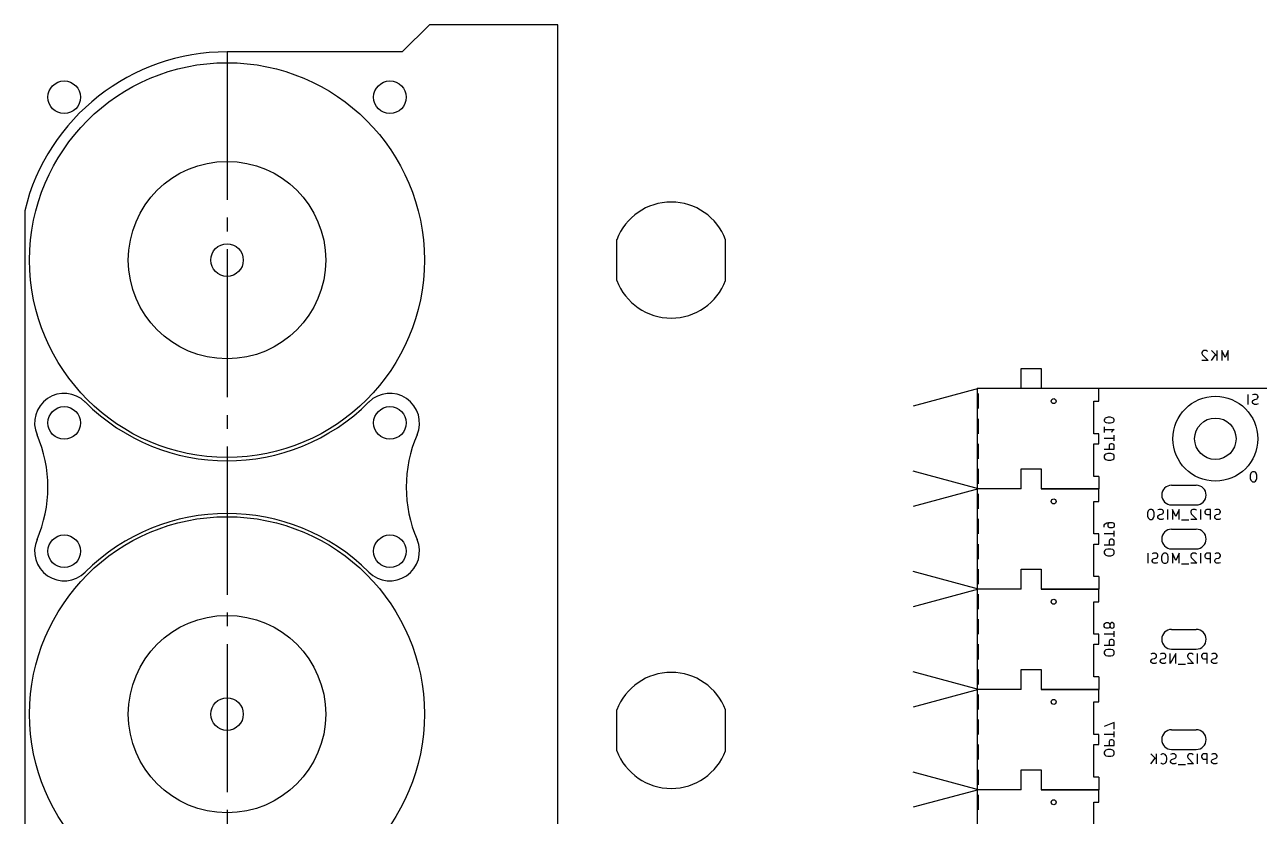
# Model space of a CAD drawing. Extents: x -21 to 324, y -93 to 158.
# Drawn here: x -20.5 to 104.6, y 12.6 to 92.9 of the extents above; entities that cross this region are included whole.
import ezdxf

# ---------------------------------------------------------------- set-up
doc = ezdxf.new("R2010")
doc.units = 0
doc.header["$LTSCALE"] = 10
doc.linetypes.add('TSCENTER', pattern=[2, 1.5, -0.18, 0.14, -0.18])
doc.layers.add('BLACK', color=7, linetype='CONTINUOUS')
doc.layers.add('Layer_1', color=7, linetype='CONTINUOUS')

msp = doc.modelspace()

# ---------------------------------------------------------------- linework, layer by layer
at = {"layer": 'BLACK', "color": 7, "linetype": 'CONTINUOUS'}
for p, q in [((98.82, 59.73), (98.77, 59.64)), ((98.77, 59.64), (98.77, 59.54)), ((98.77, 59.54), (98.82, 59.4)), ((99.39, 58.83), (98.77, 58.83)), ((98.87, 59.78), (98.82, 59.73)), ((98.82, 59.4), (99.39, 58.83)), ((98.96, 59.83), (98.87, 59.78)), ((99.2, 59.83), (98.96, 59.83)), ((99.3, 59.78), (99.2, 59.83)), ((99.34, 59.73), (99.3, 59.78)), ((99.73, 59.83), (100.3, 59.26)), ((99.73, 58.83), (100.15, 59.4)), ((100.3, 58.83), (100.3, 59.83)), ((101.11, 59.12), (100.77, 59.83)), ((100.77, 59.83), (100.77, 58.83)), ((101.44, 59.83), (101.11, 59.12)), ((101.44, 58.83), (101.44, 59.83)), ((80.44, 58.01), (82.48, 58.01)), ((80.44, 55.98), (80.44, 58.01)), ((82.48, 58.01), (82.48, 55.98)), ((76.13, 55.98), (69.52, 54.2)), ((146.48, 55.98), (76, 55.98)), ((76, 55.98), (76, -55.78)), ((80.44, 55.98), (76.13, 55.98)), ((76.13, 53.95), (76.13, 55.47)), ((88.32, 55.98), (82.48, 55.98)), ((88.32, 54.71), (88.32, 55.98)), ((103.46, 54.38), (103.46, 55.38)), ((104.03, 55.38), (103.88, 55.34)), ((104.27, 55.38), (104.03, 55.38)), ((104.36, 55.34), (104.27, 55.38)), ((104.41, 55.29), (104.36, 55.34)), ((104.46, 55.19), (104.41, 55.29)), ((104.41, 55), (104.46, 55.1)), ((104.46, 55.1), (104.46, 55.19)), ((87.81, 54.71), (88.32, 54.71)), ((87.81, 51.41), (87.81, 54.71)), ((103.88, 54.67), (103.93, 54.77)), ((103.88, 54.58), (103.88, 54.67)), ((103.93, 54.48), (103.88, 54.58)), ((103.93, 54.77), (103.98, 54.81)), ((103.98, 54.43), (103.93, 54.48)), ((103.98, 54.81), (104.08, 54.86)), ((104.08, 54.38), (103.98, 54.43)), ((104.08, 54.86), (104.27, 54.91)), ((104.31, 54.38), (104.08, 54.38)), ((104.27, 54.91), (104.36, 54.96)), ((104.46, 54.43), (104.31, 54.38)), ((104.36, 54.96), (104.41, 55)), ((76.13, 51.41), (76.13, 52.93)), ((88.93, 52.92), (88.88, 52.83)), ((88.88, 52.83), (88.88, 52.73)), ((88.88, 52.73), (88.93, 52.64)), ((88.98, 52.97), (88.93, 52.92)), ((88.93, 52.64), (88.98, 52.59)), ((89.07, 53.02), (88.98, 52.97)), ((88.98, 52.59), (89.07, 52.54)), ((89.26, 53.07), (89.07, 53.02)), ((89.07, 52.54), (89.26, 52.5)), ((89.5, 53.07), (89.26, 53.07)), ((89.69, 53.02), (89.5, 53.07)), ((89.5, 52.5), (89.69, 52.54)), ((89.79, 52.97), (89.69, 53.02)), ((89.69, 52.54), (89.79, 52.59)), ((89.83, 52.92), (89.79, 52.97)), ((89.79, 52.59), (89.83, 52.64)), ((89.88, 52.83), (89.83, 52.92)), ((89.83, 52.64), (89.88, 52.73)), ((89.88, 52.73), (89.88, 52.83)), ((88.32, 51.41), (87.81, 51.41)), ((88.32, 50.39), (88.32, 51.41)), ((88.88, 52.11), (88.88, 51.54)), ((88.88, 51.83), (89.88, 51.83)), ((89.26, 52.5), (89.5, 52.5)), ((89.64, 51.64), (89.6, 51.54)), ((89.74, 51.73), (89.64, 51.64)), ((89.88, 51.83), (89.74, 51.73)), ((76.13, 48.87), (76.13, 50.39)), ((87.81, 50.39), (88.32, 50.39)), ((87.81, 47.09), (87.81, 50.39)), ((88.88, 50.97), (89.88, 50.97)), ((89.41, 50.3), (89.36, 50.21)), ((89.36, 50.21), (89.36, 49.83)), ((89.45, 50.35), (89.41, 50.3)), ((89.55, 50.4), (89.45, 50.35)), ((89.69, 50.4), (89.55, 50.4)), ((89.79, 50.35), (89.69, 50.4)), ((89.83, 50.3), (89.79, 50.35)), ((89.88, 50.21), (89.83, 50.3)), ((89.88, 50.69), (89.88, 51.26)), ((89.88, 49.83), (89.88, 50.21)), ((88.88, 49.83), (89.88, 49.83)), ((88.93, 49.26), (88.88, 49.16)), ((88.88, 49.16), (88.88, 48.97)), ((88.88, 48.97), (88.93, 48.88)), ((89.02, 49.35), (88.93, 49.26)), ((88.93, 48.88), (89.02, 48.78)), ((89.22, 49.4), (89.02, 49.35)), ((89.55, 49.4), (89.22, 49.4)), ((89.74, 49.35), (89.55, 49.4)), ((89.83, 49.26), (89.74, 49.35)), ((89.74, 48.78), (89.83, 48.88)), ((89.88, 49.16), (89.83, 49.26)), ((89.83, 48.88), (89.88, 48.97)), ((89.88, 48.97), (89.88, 49.16)), ((76.13, 45.82), (69.52, 47.6)), ((76.13, 46.33), (76.13, 47.85)), ((80.44, 45.82), (80.44, 47.85)), ((80.44, 47.85), (82.48, 47.85)), ((80.44, 47.85), (82.48, 47.85)), ((80.44, 45.82), (80.44, 47.85)), ((82.48, 47.85), (82.48, 45.82)), ((82.48, 47.85), (82.48, 45.82)), ((89.02, 48.78), (89.22, 48.73)), ((89.22, 48.73), (89.55, 48.73)), ((89.55, 48.73), (89.74, 48.78)), ((103.9, 47.54), (103.81, 47.5)), ((104.09, 47.54), (103.9, 47.54)), ((104.19, 47.5), (104.09, 47.54)), ((88.32, 47.09), (87.81, 47.09)), ((88.32, 47.09), (88.32, 45.82)), ((103.71, 47.4), (103.66, 47.21)), ((103.66, 47.21), (103.66, 46.88)), ((103.66, 46.88), (103.71, 46.69)), ((103.81, 47.5), (103.71, 47.4)), ((103.71, 46.69), (103.81, 46.59)), ((103.81, 46.59), (103.9, 46.54)), ((103.9, 46.54), (104.09, 46.54)), ((104.09, 46.54), (104.19, 46.59)), ((104.28, 47.4), (104.19, 47.5)), ((104.19, 46.59), (104.28, 46.69)), ((104.33, 47.21), (104.28, 47.4)), ((104.28, 46.69), (104.33, 46.88)), ((104.33, 46.88), (104.33, 47.21)), ((76.13, 45.82), (69.52, 44.04)), ((80.44, 45.82), (76.13, 45.82)), ((80.44, 45.82), (76.13, 45.82)), ((76.13, 43.79), (76.13, 45.31)), ((82.48, 45.82), (88.32, 45.82)), ((88.32, 45.82), (82.48, 45.82)), ((88.32, 44.55), (88.32, 45.82)), ((95.7, 46.19), (98.2, 46.19)), ((87.81, 44.55), (88.32, 44.55)), ((87.81, 41.25), (87.81, 44.55)), ((95.7, 44.19), (98.2, 44.19)), ((76.13, 41.25), (76.13, 42.77)), ((93.31, 43.59), (93.26, 43.4)), ((93.26, 43.4), (93.26, 43.07)), ((93.26, 43.07), (93.31, 42.88)), ((93.41, 43.69), (93.31, 43.59)), ((93.31, 42.88), (93.41, 42.78)), ((93.5, 43.73), (93.41, 43.69)), ((93.41, 42.78), (93.5, 42.73)), ((93.69, 43.73), (93.5, 43.73)), ((93.5, 42.73), (93.69, 42.73)), ((93.79, 43.69), (93.69, 43.73)), ((93.69, 42.73), (93.79, 42.78)), ((93.88, 43.59), (93.79, 43.69)), ((93.79, 42.78), (93.88, 42.88)), ((93.93, 43.4), (93.88, 43.59)), ((93.88, 42.88), (93.93, 43.07)), ((93.93, 43.07), (93.93, 43.4)), ((94.45, 43.73), (94.31, 43.69)), ((94.31, 43.02), (94.36, 43.11)), ((94.31, 42.92), (94.31, 43.02)), ((94.36, 42.83), (94.31, 42.92)), ((94.36, 43.11), (94.41, 43.16)), ((94.41, 42.78), (94.36, 42.83)), ((94.41, 43.16), (94.5, 43.21)), ((94.5, 42.73), (94.41, 42.78)), ((94.69, 43.73), (94.45, 43.73)), ((94.5, 43.21), (94.69, 43.26)), ((94.74, 42.73), (94.5, 42.73)), ((94.79, 43.69), (94.69, 43.73)), ((94.69, 43.26), (94.79, 43.3)), ((94.88, 42.78), (94.74, 42.73)), ((94.84, 43.64), (94.79, 43.69)), ((94.79, 43.3), (94.84, 43.35)), ((94.88, 43.54), (94.84, 43.64)), ((94.84, 43.35), (94.88, 43.45)), ((94.88, 43.45), (94.88, 43.54)), ((95.31, 42.73), (95.31, 43.73)), ((96.12, 43.02), (95.79, 43.73)), ((95.79, 43.73), (95.79, 42.73)), ((96.45, 43.73), (96.12, 43.02)), ((96.45, 42.73), (96.45, 43.73)), ((97.45, 42.64), (96.69, 42.64)), ((97.69, 43.64), (97.65, 43.54)), ((97.65, 43.54), (97.65, 43.45)), ((97.65, 43.45), (97.69, 43.3)), ((98.26, 42.73), (97.65, 42.73)), ((97.74, 43.69), (97.69, 43.64)), ((97.69, 43.3), (98.26, 42.73)), ((97.84, 43.73), (97.74, 43.69)), ((98.07, 43.73), (97.84, 43.73)), ((98.17, 43.69), (98.07, 43.73)), ((98.22, 43.64), (98.17, 43.69)), ((98.65, 42.73), (98.65, 43.73)), ((99.12, 43.64), (99.07, 43.54)), ((99.07, 43.54), (99.07, 43.4)), ((99.07, 43.4), (99.12, 43.3)), ((99.17, 43.69), (99.12, 43.64)), ((99.12, 43.3), (99.17, 43.26)), ((99.26, 43.73), (99.17, 43.69)), ((99.17, 43.26), (99.26, 43.21)), ((99.65, 43.73), (99.26, 43.73)), ((99.26, 43.21), (99.65, 43.21)), ((99.65, 42.73), (99.65, 43.73)), ((100.22, 43.73), (100.07, 43.69)), ((100.07, 43.02), (100.12, 43.11)), ((100.07, 42.92), (100.07, 43.02)), ((100.12, 42.83), (100.07, 42.92)), ((100.12, 43.11), (100.17, 43.16)), ((100.17, 42.78), (100.12, 42.83)), ((100.17, 43.16), (100.26, 43.21)), ((100.26, 42.73), (100.17, 42.78)), ((100.45, 43.73), (100.22, 43.73)), ((100.26, 43.21), (100.45, 43.26)), ((100.5, 42.73), (100.26, 42.73)), ((100.55, 43.69), (100.45, 43.73)), ((100.45, 43.26), (100.55, 43.3)), ((100.65, 42.78), (100.5, 42.73)), ((100.6, 43.64), (100.55, 43.69)), ((100.55, 43.3), (100.6, 43.35)), ((100.65, 43.54), (100.6, 43.64)), ((100.6, 43.35), (100.65, 43.45)), ((100.65, 43.45), (100.65, 43.54)), ((88.88, 42.14), (88.93, 42.24)), ((88.88, 41.95), (88.88, 42.14)), ((88.88, 41.29), (89.88, 41.29)), ((88.93, 42.24), (88.98, 42.29)), ((88.98, 42.29), (89.12, 42.38)), ((89.12, 42.38), (89.31, 42.43)), ((89.26, 42.24), (89.31, 42.34)), ((89.26, 42.05), (89.26, 42.24)), ((89.31, 41.95), (89.26, 42.05)), ((89.31, 42.43), (89.69, 42.43)), ((89.31, 42.34), (89.36, 42.38)), ((89.36, 41.91), (89.31, 41.95)), ((89.36, 42.38), (89.45, 42.43)), ((89.45, 41.86), (89.36, 41.91)), ((89.69, 41.86), (89.45, 41.86)), ((89.69, 42.43), (89.79, 42.38)), ((89.79, 41.91), (89.69, 41.86)), ((89.79, 42.38), (89.83, 42.34)), ((89.83, 41.95), (89.79, 41.91)), ((89.83, 42.34), (89.88, 42.24)), ((89.88, 42.05), (89.83, 41.95)), ((89.88, 42.24), (89.88, 42.05)), ((89.88, 41), (89.88, 41.57)), ((95.7, 41.74), (98.2, 41.74)), ((76.13, 38.71), (76.13, 40.23)), ((88.32, 41.25), (87.81, 41.25)), ((87.81, 40.23), (88.32, 40.23)), ((87.81, 36.93), (87.81, 40.23)), ((88.32, 40.23), (88.32, 41.25)), ((88.88, 40.14), (89.88, 40.14)), ((89.41, 40.62), (89.36, 40.53)), ((89.36, 40.53), (89.36, 40.14)), ((89.45, 40.67), (89.41, 40.62)), ((89.55, 40.72), (89.45, 40.67)), ((89.69, 40.72), (89.55, 40.72)), ((89.79, 40.67), (89.69, 40.72)), ((89.83, 40.62), (89.79, 40.67)), ((89.88, 40.53), (89.83, 40.62)), ((89.88, 40.14), (89.88, 40.53)), ((88.93, 39.57), (88.88, 39.48)), ((88.88, 39.48), (88.88, 39.29)), ((88.88, 39.29), (88.93, 39.19)), ((89.02, 39.67), (88.93, 39.57)), ((88.93, 39.19), (89.02, 39.1)), ((89.22, 39.72), (89.02, 39.67)), ((89.02, 39.1), (89.22, 39.05)), ((89.55, 39.72), (89.22, 39.72)), ((89.22, 39.05), (89.55, 39.05)), ((89.74, 39.67), (89.55, 39.72)), ((89.55, 39.05), (89.74, 39.1)), ((89.83, 39.57), (89.74, 39.67)), ((89.74, 39.1), (89.83, 39.19)), ((89.88, 39.48), (89.83, 39.57)), ((89.83, 39.19), (89.88, 39.29)), ((89.88, 39.29), (89.88, 39.48)), ((93.31, 38.29), (93.31, 39.29)), ((93.88, 39.29), (93.74, 39.24)), ((94.12, 39.29), (93.88, 39.29)), ((93.93, 38.76), (94.12, 38.81)), ((94.22, 39.24), (94.12, 39.29)), ((94.12, 38.81), (94.22, 38.86)), ((94.26, 39.19), (94.22, 39.24)), ((94.22, 38.86), (94.26, 38.91)), ((94.31, 39.1), (94.26, 39.19)), ((94.26, 38.91), (94.31, 39)), ((94.31, 39), (94.31, 39.1)), ((94.74, 39.14), (94.69, 38.95)), ((94.69, 38.95), (94.69, 38.62)), ((94.84, 39.24), (94.74, 39.14)), ((94.93, 39.29), (94.84, 39.24)), ((95.12, 39.29), (94.93, 39.29)), ((95.22, 39.24), (95.12, 39.29)), ((95.31, 39.14), (95.22, 39.24)), ((95.36, 38.95), (95.31, 39.14)), ((95.36, 38.62), (95.36, 38.95)), ((95.7, 39.74), (98.2, 39.74)), ((96.12, 38.57), (95.79, 39.29)), ((95.79, 39.29), (95.79, 38.29)), ((96.45, 39.29), (96.12, 38.57)), ((96.45, 38.29), (96.45, 39.29)), ((97.69, 39.19), (97.65, 39.1)), ((97.65, 39.1), (97.65, 39)), ((97.65, 39), (97.69, 38.86)), ((97.74, 39.24), (97.69, 39.19)), ((97.69, 38.86), (98.26, 38.29)), ((97.84, 39.29), (97.74, 39.24)), ((98.07, 39.29), (97.84, 39.29)), ((98.17, 39.24), (98.07, 39.29)), ((98.22, 39.19), (98.17, 39.24)), ((98.65, 38.29), (98.65, 39.29)), ((99.12, 39.19), (99.07, 39.1)), ((99.07, 39.1), (99.07, 38.95)), ((99.07, 38.95), (99.12, 38.86)), ((99.17, 39.24), (99.12, 39.19)), ((99.12, 38.86), (99.17, 38.81)), ((99.26, 39.29), (99.17, 39.24)), ((99.17, 38.81), (99.26, 38.76)), ((99.65, 39.29), (99.26, 39.29)), ((99.65, 38.29), (99.65, 39.29)), ((100.22, 39.29), (100.07, 39.24)), ((100.45, 39.29), (100.22, 39.29)), ((100.26, 38.76), (100.45, 38.81)), ((100.55, 39.24), (100.45, 39.29)), ((100.45, 38.81), (100.55, 38.86)), ((100.6, 39.19), (100.55, 39.24)), ((100.55, 38.86), (100.6, 38.91)), ((100.65, 39.1), (100.6, 39.19)), ((100.6, 38.91), (100.65, 39)), ((100.65, 39), (100.65, 39.1)), ((76.13, 36.17), (76.13, 37.69)), ((80.44, 37.69), (82.48, 37.69)), ((80.44, 35.66), (80.44, 37.69)), ((80.44, 35.66), (80.44, 37.69)), ((80.44, 37.69), (82.48, 37.69)), ((82.48, 37.69), (82.48, 35.66)), ((82.48, 37.69), (82.48, 35.66)), ((93.74, 38.57), (93.79, 38.67)), ((93.74, 38.48), (93.74, 38.57)), ((93.79, 38.38), (93.74, 38.48)), ((93.79, 38.67), (93.84, 38.72)), ((93.84, 38.34), (93.79, 38.38)), ((93.84, 38.72), (93.93, 38.76)), ((93.93, 38.29), (93.84, 38.34)), ((94.17, 38.29), (93.93, 38.29)), ((94.31, 38.34), (94.17, 38.29)), ((94.69, 38.62), (94.74, 38.43)), ((94.74, 38.43), (94.84, 38.34)), ((94.84, 38.34), (94.93, 38.29)), ((94.93, 38.29), (95.12, 38.29)), ((95.12, 38.29), (95.22, 38.34)), ((95.22, 38.34), (95.31, 38.43)), ((95.31, 38.43), (95.36, 38.62)), ((97.45, 38.19), (96.69, 38.19)), ((98.26, 38.29), (97.65, 38.29)), ((99.26, 38.76), (99.65, 38.76)), ((100.07, 38.57), (100.12, 38.67)), ((100.07, 38.48), (100.07, 38.57)), ((100.12, 38.38), (100.07, 38.48)), ((100.12, 38.67), (100.17, 38.72)), ((100.17, 38.34), (100.12, 38.38)), ((100.17, 38.72), (100.26, 38.76)), ((100.26, 38.29), (100.17, 38.34)), ((100.5, 38.29), (100.26, 38.29)), ((100.65, 38.34), (100.5, 38.29)), ((76.13, 35.66), (69.52, 37.44)), ((88.32, 36.93), (87.81, 36.93)), ((88.32, 36.93), (88.32, 35.66)), ((76.13, 35.66), (69.52, 33.88)), ((80.44, 35.66), (76.13, 35.66)), ((80.44, 35.66), (76.13, 35.66)), ((76.13, 33.63), (76.13, 35.15)), ((88.32, 35.66), (82.48, 35.66)), ((82.48, 35.66), (88.32, 35.66)), ((88.32, 34.39), (88.32, 35.66)), ((87.81, 34.39), (88.32, 34.39)), ((87.81, 31.09), (87.81, 34.39)), ((76.13, 31.09), (76.13, 32.61)), ((88.88, 32.08), (88.93, 32.18)), ((88.88, 31.89), (88.88, 32.08)), ((88.93, 31.79), (88.88, 31.89)), ((88.93, 32.18), (88.98, 32.22)), ((88.98, 31.75), (88.93, 31.79)), ((88.98, 32.22), (89.07, 32.27)), ((89.07, 31.7), (88.98, 31.75)), ((89.07, 32.27), (89.26, 32.27)), ((89.26, 31.7), (89.07, 31.7)), ((89.26, 32.27), (89.36, 32.22)), ((89.36, 31.75), (89.26, 31.7)), ((89.36, 32.22), (89.41, 32.18)), ((89.41, 31.79), (89.36, 31.75)), ((89.41, 32.18), (89.45, 32.08)), ((89.45, 31.89), (89.41, 31.79)), ((89.5, 32.18), (89.45, 32.08)), ((89.45, 32.08), (89.45, 31.89)), ((89.45, 31.89), (89.5, 31.79)), ((89.55, 32.22), (89.5, 32.18)), ((89.5, 31.79), (89.55, 31.75)), ((89.64, 32.27), (89.55, 32.22)), ((89.55, 31.75), (89.64, 31.7)), ((89.69, 32.27), (89.64, 32.27)), ((89.64, 31.7), (89.69, 31.7)), ((89.79, 32.22), (89.69, 32.27)), ((89.69, 31.7), (89.79, 31.75)), ((89.83, 32.18), (89.79, 32.22)), ((89.79, 31.75), (89.83, 31.79)), ((89.88, 32.08), (89.83, 32.18)), ((89.83, 31.79), (89.88, 31.89)), ((89.88, 31.89), (89.88, 32.08)), ((89.88, 30.84), (89.88, 31.41)), ((95.7, 31.58), (98.2, 31.58)), ((76.13, 28.55), (76.13, 30.07)), ((88.32, 31.09), (87.81, 31.09)), ((87.81, 30.07), (88.32, 30.07)), ((87.81, 26.77), (87.81, 30.07)), ((88.32, 30.07), (88.32, 31.09)), ((88.88, 31.13), (89.88, 31.13)), ((89.41, 30.46), (89.36, 30.37)), ((89.36, 30.37), (89.36, 29.98)), ((89.45, 30.51), (89.41, 30.46)), ((89.55, 30.56), (89.45, 30.51)), ((89.69, 30.56), (89.55, 30.56)), ((89.79, 30.51), (89.69, 30.56)), ((89.83, 30.46), (89.79, 30.51)), ((89.88, 30.37), (89.83, 30.46)), ((89.88, 29.98), (89.88, 30.37)), ((88.88, 29.98), (89.88, 29.98)), ((88.93, 29.41), (88.88, 29.32)), ((88.88, 29.32), (88.88, 29.13)), ((88.88, 29.13), (88.93, 29.03)), ((89.02, 29.51), (88.93, 29.41)), ((88.93, 29.03), (89.02, 28.94)), ((89.22, 29.56), (89.02, 29.51)), ((89.02, 28.94), (89.22, 28.89)), ((89.55, 29.56), (89.22, 29.56)), ((89.22, 28.89), (89.55, 28.89)), ((89.74, 29.51), (89.55, 29.56)), ((89.55, 28.89), (89.74, 28.94)), ((89.83, 29.41), (89.74, 29.51)), ((89.74, 28.94), (89.83, 29.03)), ((89.88, 29.32), (89.83, 29.41)), ((89.83, 29.03), (89.88, 29.13)), ((89.88, 29.13), (89.88, 29.32)), ((93.74, 29.13), (93.6, 29.08)), ((93.98, 29.13), (93.74, 29.13)), ((94.07, 29.08), (93.98, 29.13)), ((94.12, 29.03), (94.07, 29.08)), ((94.17, 28.94), (94.12, 29.03)), ((94.12, 28.75), (94.17, 28.84)), ((94.17, 28.84), (94.17, 28.94)), ((94.69, 29.13), (94.55, 29.08)), ((94.93, 29.13), (94.69, 29.13)), ((95.03, 29.08), (94.93, 29.13)), ((95.07, 29.03), (95.03, 29.08)), ((95.12, 28.94), (95.07, 29.03)), ((95.07, 28.75), (95.12, 28.84)), ((95.12, 28.84), (95.12, 28.94)), ((96.12, 29.13), (95.55, 28.13)), ((95.55, 28.13), (95.55, 29.13)), ((95.7, 29.58), (98.2, 29.58)), ((96.12, 28.13), (96.12, 29.13)), ((97.36, 29.03), (97.31, 28.94)), ((97.31, 28.94), (97.31, 28.84)), ((97.31, 28.84), (97.36, 28.7)), ((97.41, 29.08), (97.36, 29.03)), ((97.5, 29.13), (97.41, 29.08)), ((97.74, 29.13), (97.5, 29.13)), ((97.84, 29.08), (97.74, 29.13)), ((97.88, 29.03), (97.84, 29.08)), ((98.31, 28.13), (98.31, 29.13)), ((98.79, 29.03), (98.74, 28.94)), ((98.74, 28.94), (98.74, 28.79)), ((98.74, 28.79), (98.79, 28.7)), ((98.84, 29.08), (98.79, 29.03)), ((98.93, 29.13), (98.84, 29.08)), ((99.31, 29.13), (98.93, 29.13)), ((99.31, 28.13), (99.31, 29.13)), ((99.88, 29.13), (99.74, 29.08)), ((100.12, 29.13), (99.88, 29.13)), ((100.22, 29.08), (100.12, 29.13)), ((100.26, 29.03), (100.22, 29.08)), ((100.31, 28.94), (100.26, 29.03)), ((100.26, 28.75), (100.31, 28.84)), ((100.31, 28.84), (100.31, 28.94)), ((76.13, 26.01), (76.13, 27.53)), ((80.44, 25.5), (80.44, 27.53)), ((80.44, 27.53), (82.48, 27.53)), ((80.44, 25.5), (80.44, 27.53)), ((80.44, 27.53), (82.48, 27.53)), ((82.48, 27.53), (82.48, 25.5)), ((82.48, 27.53), (82.48, 25.5)), ((93.6, 28.41), (93.65, 28.51)), ((93.6, 28.32), (93.6, 28.41)), ((93.65, 28.22), (93.6, 28.32)), ((93.65, 28.51), (93.69, 28.56)), ((93.69, 28.18), (93.65, 28.22)), ((93.69, 28.56), (93.79, 28.6)), ((93.79, 28.13), (93.69, 28.18)), ((93.79, 28.6), (93.98, 28.65)), ((94.03, 28.13), (93.79, 28.13)), ((93.98, 28.65), (94.07, 28.7)), ((94.17, 28.18), (94.03, 28.13)), ((94.07, 28.7), (94.12, 28.75)), ((94.55, 28.41), (94.6, 28.51)), ((94.55, 28.32), (94.55, 28.41)), ((94.6, 28.22), (94.55, 28.32)), ((94.6, 28.51), (94.65, 28.56)), ((94.65, 28.18), (94.6, 28.22)), ((94.65, 28.56), (94.74, 28.6)), ((94.74, 28.13), (94.65, 28.18)), ((94.74, 28.6), (94.93, 28.65)), ((94.98, 28.13), (94.74, 28.13)), ((94.93, 28.65), (95.03, 28.7)), ((95.12, 28.18), (94.98, 28.13)), ((95.03, 28.7), (95.07, 28.75)), ((97.12, 28.03), (96.36, 28.03)), ((97.93, 28.13), (97.31, 28.13)), ((97.36, 28.7), (97.93, 28.13)), ((98.79, 28.7), (98.84, 28.65)), ((98.84, 28.65), (98.93, 28.6)), ((98.93, 28.6), (99.31, 28.6)), ((99.74, 28.41), (99.79, 28.51)), ((99.74, 28.32), (99.74, 28.41)), ((99.79, 28.22), (99.74, 28.32)), ((99.79, 28.51), (99.84, 28.56)), ((99.84, 28.18), (99.79, 28.22)), ((99.84, 28.56), (99.93, 28.6)), ((99.93, 28.13), (99.84, 28.18)), ((99.93, 28.6), (100.12, 28.65)), ((100.17, 28.13), (99.93, 28.13)), ((100.12, 28.65), (100.22, 28.7)), ((100.31, 28.18), (100.17, 28.13)), ((100.22, 28.7), (100.26, 28.75)), ((76.13, 25.5), (69.52, 27.28)), ((88.32, 26.77), (87.81, 26.77)), ((88.32, 26.77), (88.32, 25.5)), ((76.13, 25.5), (69.52, 23.72)), ((80.44, 25.5), (76.13, 25.5)), ((80.44, 25.5), (76.13, 25.5)), ((88.32, 25.5), (82.48, 25.5)), ((82.48, 25.5), (88.32, 25.5)), ((88.32, 24.23), (88.32, 25.5)), ((76.13, 23.47), (76.13, 24.99)), ((87.81, 20.93), (87.81, 24.23)), ((87.81, 24.23), (88.32, 24.23)), ((76.13, 20.93), (76.13, 22.45)), ((89.88, 22.16), (88.88, 21.73)), ((89.88, 21.49), (89.88, 22.16)), ((95.7, 21.42), (98.2, 21.42)), ((88.32, 20.93), (87.81, 20.93)), ((88.32, 19.91), (88.32, 20.93)), ((88.88, 20.97), (89.88, 20.97)), ((89.41, 20.3), (89.36, 20.21)), ((89.36, 20.21), (89.36, 19.82)), ((89.45, 20.35), (89.41, 20.3)), ((89.55, 20.4), (89.45, 20.35)), ((89.69, 20.4), (89.55, 20.4)), ((89.79, 20.35), (89.69, 20.4)), ((89.83, 20.3), (89.79, 20.35)), ((89.88, 20.21), (89.83, 20.3)), ((89.88, 20.68), (89.88, 21.25)), ((89.88, 19.82), (89.88, 20.21)), ((76.13, 18.39), (76.13, 19.91)), ((87.81, 16.61), (87.81, 19.91)), ((87.81, 19.91), (88.32, 19.91)), ((88.88, 19.82), (89.88, 19.82)), ((88.93, 19.25), (88.88, 19.16)), ((88.88, 19.16), (88.88, 18.97)), ((88.88, 18.97), (88.93, 18.87)), ((89.02, 19.35), (88.93, 19.25)), ((88.93, 18.87), (89.02, 18.78)), ((89.22, 19.4), (89.02, 19.35)), ((89.02, 18.78), (89.22, 18.73)), ((89.55, 19.4), (89.22, 19.4)), ((89.74, 19.35), (89.55, 19.4)), ((89.55, 18.73), (89.74, 18.78)), ((89.83, 19.25), (89.74, 19.35)), ((89.74, 18.78), (89.83, 18.87)), ((89.88, 19.16), (89.83, 19.25)), ((89.83, 18.87), (89.88, 18.97)), ((89.88, 18.97), (89.88, 19.16)), ((93.6, 18.97), (94.17, 18.4)), ((94.17, 17.97), (94.17, 18.97)), ((94.65, 18.92), (94.6, 18.87)), ((94.79, 18.97), (94.65, 18.92)), ((94.88, 18.97), (94.79, 18.97)), ((95.03, 18.92), (94.88, 18.97)), ((95.12, 18.82), (95.03, 18.92)), ((95.17, 18.73), (95.12, 18.82)), ((95.74, 18.97), (95.6, 18.92)), ((95.7, 19.42), (98.2, 19.42)), ((95.98, 18.97), (95.74, 18.97)), ((96.07, 18.92), (95.98, 18.97)), ((96.12, 18.87), (96.07, 18.92)), ((96.17, 18.78), (96.12, 18.87)), ((96.17, 18.68), (96.17, 18.78)), ((97.36, 18.87), (97.31, 18.78)), ((97.31, 18.78), (97.31, 18.68)), ((97.41, 18.92), (97.36, 18.87)), ((97.5, 18.97), (97.41, 18.92)), ((97.74, 18.97), (97.5, 18.97)), ((97.84, 18.92), (97.74, 18.97)), ((97.88, 18.87), (97.84, 18.92)), ((98.31, 17.97), (98.31, 18.97)), ((98.79, 18.87), (98.74, 18.78)), ((98.74, 18.78), (98.74, 18.63)), ((98.84, 18.92), (98.79, 18.87)), ((98.93, 18.97), (98.84, 18.92)), ((99.31, 18.97), (98.93, 18.97)), ((99.31, 17.97), (99.31, 18.97)), ((99.88, 18.97), (99.74, 18.92)), ((100.12, 18.97), (99.88, 18.97)), ((100.22, 18.92), (100.12, 18.97)), ((100.26, 18.87), (100.22, 18.92)), ((100.31, 18.78), (100.26, 18.87)), ((100.31, 18.68), (100.31, 18.78)), ((89.22, 18.73), (89.55, 18.73)), ((93.6, 17.97), (94.03, 18.54)), ((94.6, 18.06), (94.65, 18.02)), ((94.65, 18.02), (94.79, 17.97)), ((94.79, 17.97), (94.88, 17.97)), ((94.88, 17.97), (95.03, 18.02)), ((95.03, 18.02), (95.12, 18.11)), ((95.12, 18.11), (95.17, 18.21)), ((95.22, 18.54), (95.17, 18.73)), ((95.17, 18.21), (95.22, 18.4)), ((95.22, 18.4), (95.22, 18.54)), ((95.6, 18.25), (95.65, 18.35)), ((95.6, 18.16), (95.6, 18.25)), ((95.65, 18.06), (95.6, 18.16)), ((95.65, 18.35), (95.69, 18.4)), ((95.69, 18.02), (95.65, 18.06)), ((95.69, 18.4), (95.79, 18.44)), ((95.79, 17.97), (95.69, 18.02)), ((95.79, 18.44), (95.98, 18.49)), ((96.03, 17.97), (95.79, 17.97)), ((95.98, 18.49), (96.07, 18.54)), ((96.17, 18.02), (96.03, 17.97)), ((96.07, 18.54), (96.12, 18.59)), ((96.12, 18.59), (96.17, 18.68)), ((97.12, 17.87), (96.36, 17.87)), ((97.31, 18.68), (97.36, 18.54)), ((97.93, 17.97), (97.31, 17.97)), ((97.36, 18.54), (97.93, 17.97)), ((98.74, 18.63), (98.79, 18.54)), ((98.79, 18.54), (98.84, 18.49)), ((98.84, 18.49), (98.93, 18.44)), ((98.93, 18.44), (99.31, 18.44)), ((99.74, 18.25), (99.79, 18.35)), ((99.74, 18.16), (99.74, 18.25)), ((99.79, 18.06), (99.74, 18.16)), ((99.79, 18.35), (99.84, 18.4)), ((99.84, 18.02), (99.79, 18.06)), ((99.84, 18.4), (99.93, 18.44)), ((99.93, 17.97), (99.84, 18.02)), ((99.93, 18.44), (100.12, 18.49)), ((100.17, 17.97), (99.93, 17.97)), ((100.12, 18.49), (100.22, 18.54)), ((100.31, 18.02), (100.17, 17.97)), ((100.22, 18.54), (100.26, 18.59)), ((100.26, 18.59), (100.31, 18.68)), ((76.13, 15.34), (69.52, 17.12)), ((76.13, 15.85), (76.13, 17.37)), ((80.44, 17.37), (82.48, 17.37)), ((80.44, 15.34), (80.44, 17.37)), ((80.44, 17.37), (82.48, 17.37)), ((80.44, 15.34), (80.44, 17.37)), ((82.48, 17.37), (82.48, 15.34)), ((82.48, 17.37), (82.48, 15.34)), ((88.32, 16.61), (87.81, 16.61)), ((88.32, 16.61), (88.32, 15.34)), ((76.13, 15.34), (69.52, 13.56)), ((80.44, 15.34), (76.13, 15.34)), ((80.44, 15.34), (76.13, 15.34)), ((88.32, 15.34), (82.48, 15.34)), ((82.48, 15.34), (88.32, 15.34)), ((88.32, 14.07), (88.32, 15.34)), ((76.13, 13.31), (76.13, 14.83)), ((87.81, 14.07), (88.32, 14.07)), ((87.81, 10.77), (87.81, 14.07))]:
    msp.add_line(p, q, dxfattribs=at)
for centre, radius in [((100.13, 50.9), 4.3), ((83.75, 54.71), 0.254), ((83.75, 44.55), 0.254), ((83.75, 34.39), 0.254), ((83.75, 24.23), 0.254), ((83.75, 14.07), 0.254)]:
    msp.add_circle(centre, radius, dxfattribs=at)
for centre, start, end in [((95.7, 45.19), 90, 270), ((98.2, 45.19), 270, 90), ((95.7, 40.74), 90, 270), ((98.2, 40.74), 270, 90), ((95.7, 30.58), 90, 270), ((98.2, 30.58), 270, 90), ((95.7, 20.42), 90, 270), ((98.2, 20.42), 270, 90)]:
    msp.add_arc(centre, 1, start, end, dxfattribs=at)
at = {"layer": 'Layer_1', "color": 7, "linetype": 'CONTINUOUS'}
for p, q in [((20.5, 92.85), (17.75, 90.1)), ((33.5, 92.85), (20.5, 92.85)), ((33.5, -92.65), (33.5, 92.85)), ((17.75, 90.1), (0, 90.1)), ((-20.5, 74), (-20.5, -73.8)), ((39.5, 66.93), (39.5, 71.07)), ((50.5, 66.93), (50.5, 71.07)), ((39.5, 19.28), (39.5, 23.42)), ((50.5, 19.28), (50.5, 23.42))]:
    msp.add_line(p, q, dxfattribs=at)
at = {"layer": 'Layer_1', "color": 7, "linetype": 'TSCENTER'}
msp.add_line((0, 90.1), (0, -89.9), dxfattribs=at)
at = {"layer": 'Layer_1', "color": 7, "linetype": 'CONTINUOUS'}
for centre, radius in [((0, 69), 20), ((-16.5, 85.5), 1.65), ((16.5, 85.5), 1.65), ((0, 69), 10), ((0, 69), 1.65), ((-16.5, 52.5), 1.65), ((16.5, 52.5), 1.65), ((0, 23), 20), ((-16.5, 39.5), 1.65), ((16.5, 39.5), 1.65), ((0, 23), 10), ((0, 23), 1.65)]:
    msp.add_circle(centre, radius, dxfattribs=at)
at = {"layer": 'Layer_1', "color": 1, "linetype": 'CONTINUOUS'}
msp.add_circle((100.13, 50.9), 2.1, dxfattribs=at)
at = {"layer": 'Layer_1', "color": 7, "linetype": 'CONTINUOUS'}
for centre, radius, start, end in [((0, 69), 21.1, 90, 166.3036), ((45, 69), 5.88, 20.582, 159.418), ((45, 69), 5.88, 200.582, 339.418), ((-16.5, 52.5), 3, 45, 203.4662), ((16.5, 52.5), 3, 336.5338, 135), ((0, 69), 20.33, 225, 315), ((-31.47, 46), 13.32, 336.5338, 23.4662), ((31.47, 46), 13.32, 156.5338, 203.4662), ((0, 23), 20.33, 45, 135), ((-16.5, 39.5), 3, 156.5338, 315), ((16.5, 39.5), 3, 225, 23.4662), ((45, 21.35), 5.88, 20.582, 159.418), ((45, 21.35), 5.88, 200.582, 339.418)]:
    msp.add_arc(centre, radius, start, end, dxfattribs=at)

doc.saveas('drawing.dxf')
